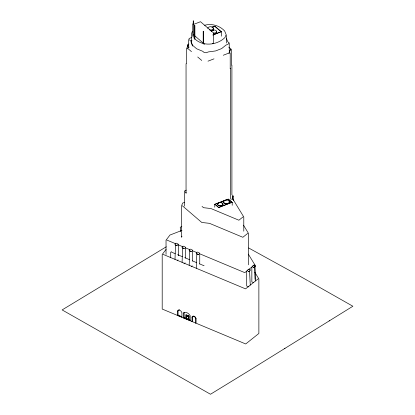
<?xml version="1.0" encoding="UTF-8"?>
<svg xmlns="http://www.w3.org/2000/svg" width="415" height="415" viewBox="0 0 415 415"><rect width="100%" height="100%" fill="white"/><g stroke="black" fill="none" stroke-linecap="round" stroke-linejoin="round"><path stroke-width="0.62" d="M174.99 259.359L175.535 244.907M180.603 231.627L180.701 229.038L180.188 227.27L181.848 226.574M182.086 262.327L182.626 247.869L184.483 248.647L182.086 247.776L182.33 246.437L183.259 246.157L185.111 246.935L185.552 248.367L185.552 258.047M189.183 265.289L189.722 250.836L191.574 251.615L189.183 250.743L189.427 249.405L190.355 249.125L192.207 249.897L192.643 251.329L192.643 261.014M196.274 268.256L196.819 253.804L198.671 254.582L196.274 253.71L196.523 252.372L197.447 252.092L199.304 252.865L199.74 254.296L199.74 263.982M192.301 31.478L191.523 33.765L191.523 41.422L191.912 40.281M189.027 46.983L188.695 47.969L188.695 39.933L189.199 38.46L191.476 37.573M225.729 35.358L225.008 37.474C216.931 45.5 202.006 46.911 193.976 38.024M228.53 43.087L228.141 44.244L225.993 45.074L221.636 48.597L215.618 50.931L208.32 51.927L206.172 52.757L204.175 52.534L202.733 51.294L196.632 48.778L192.591 45.302L190.864 41.09L189.422 39.85M229.085 52.778L230.486 49.323L230.486 50.07M229.085 53.525L230.035 50.729M181.972 236.151L181.604 237.23L181.604 205.845L182.522 203.148L184.322 202.453M166.083 249.405L162.198 254.494L162.198 309.045L245.706 343.968L258.872 333.473L258.872 278.921L254.857 272.328M171.509 251.646L170.705 252.289L170.705 257.331M177.247 260.558L178.056 259.915M183.938 263.847L185.147 262.882M243.019 216.931L238.89 220.22L210.95 208.538L203.542 207.697L202.043 206.405M191.44 266.492L192.244 265.849M204.076 265.263L203.672 265.584L199.522 263.852M247.75 233.375L242.848 237.281L209.518 223.343L201.768 222.466L182.33 205.757M177.656 311.115A2.703 1.785 51.4 0 1 179.783 310.306A2.703 1.785 51.4 0 1 181.91 312.894L181.91 317.185L177.656 315.405L177.656 311.115L178.04 310.809A2.703 1.785 51.4 0 1 179.685 309.855M177.656 315.405L178.04 315.099L178.04 310.809M183.684 312.926A5.099 3.372 51.4 0 1 190.158 315.633L190.158 320.634L183.684 317.926L183.684 312.926L184.141 312.562A5.099 3.372 51.4 0 1 184.561 312.282M186.003 314.918L188.991 316.033L188.882 319.685L186.003 318.481L186.003 314.918L188.991 316.033M183.684 317.926L184.141 317.563L184.141 312.562M186.356 315.831L188.457 316.567L188.343 319.488L186.356 318.653L186.356 315.831L188.457 316.567M186.003 318.481L186.117 314.829M186.356 318.653L186.47 315.737M247.781 270.258L244.788 272.645L199.589 253.747M248.777 269.465L254.271 265.086M254.213 267.027L253.321 267.742L255.412 266.461L255.069 265.175L253.788 265.097L252.45 266.165L251.843 267.696L251.843 281.894L253.513 282.589M192.021 321.532L192.021 317.143L192.316 316.904A2.365 1.567 51.4 0 1 194.173 316.225M192.021 321.516L192.316 321.283L192.316 316.904M195.74 323.088L195.74 318.694L196.03 318.461A2.365 1.567 51.4 0 0 195.885 317.999M195.74 323.072L196.03 322.839L196.03 318.461M258.104 278.859L245.55 288.866L163.048 254.364M284.659 348.455L284.975 348.252M250.432 369.786L210.498 394.25L62.126 309.917L166.244 246.821M250.748 369.589L352.875 306.239L300.885 276.738L248.647 247.968M329.152 320.925L329.474 320.728M211.899 27.24L214.773 26.124L221.231 31.68L212.942 35.062M212.475 27.183L214.773 26.295L221.231 31.846M188.898 44.026L187.746 44.472L187.746 46.983M212.942 34.891L221.231 31.68M212.314 43.751L213.46 43.305L213.46 32.842L200.507 21.71L193.629 24.381L193.629 21.077L193.245 20.75L193.224 37.246M207.998 61.171L214 58.847M223.254 55.257L229.256 52.928M186.288 190.148L184.805 190.724L184.39 191.943L184.39 206.141M214.965 204.232L228.286 199.065L232.021 202.276L218.7 207.562L214.965 204.232L218.233 207.163M214.965 204.351L228.286 199.19L232.021 202.401M218.7 207.443L232.021 202.276M181.983 230.382L169.937 235.056L166.031 240.202L166.031 254.4M204.605 25.263C211.723 23.256 219.571 25.585 224.619 30.928L226.429 35.348L226.429 43.01M166.882 240.067L175.804 243.797M177.589 244.544L182.942 246.785M185.318 247.781L189.484 249.519M192.456 250.764L196.617 252.502M175.996 245.099L177.387 245.68L174.99 244.809L175.239 243.47L176.162 243.19L178.019 243.968L178.455 245.4L178.455 255.723M171.665 252.201L175.218 253.69M177.589 254.68L182.33 256.662M184.701 257.653L189.448 259.634M192.41 260.874L196.56 262.612M248.927 286.921L246.702 285.992L246.702 271.794L247.309 270.264L248.652 269.195L249.934 269.268L250.271 269.75L250.271 270.554L248.18 271.841L249.524 270.767L250.271 285.105M184.141 317.563L186.117 318.388M186.47 318.559L188.457 319.389M188.991 319.592L190.075 320.048M178.04 315.099L181.765 316.655M228.722 47.097L231.44 49.432L231.44 65.124M229.811 52.689L230.211 53.037L230.211 68.729M193.224 24.101L192.84 23.769L192.84 36.281M193.245 34.512L204.662 44.322M230.169 68.345L230.678 68.781L230.678 199.179M191.502 51.652L187.471 48.187L187.471 48.934M197.716 57L201.752 60.466M185.116 191.86L186.242 192.825M232.701 198.79L243.787 216.993L243.787 231.191M243.486 225.174L248.518 233.443L248.518 264.827M248.315 254.11L255.038 265.149L255.038 279.347M226.434 38.528L227.731 41.687L229.262 43.004L229.262 51.035M191.082 42.366L192.591 46.049M254.665 266.674L255.412 281.007M233.567 200.767L233.567 196.254L231.907 194.827L231.907 65.176M232.213 202.297L232.213 205.29M221.527 31.711L221.527 36.193M214.773 204.206L214.773 207.199M203.583 44.073L203.583 31.54L203.2 31.213L203.2 43.725M194.884 39.29L194.884 25.528L194.5 25.196L194.5 38.958M188.882 316.121L188.882 319.685M188.343 316.661L188.343 319.488M188.145 46.075L188.145 44.82L187.113 47.849L186.517 48.078L186.517 63.775M186.05 63.718L186.05 193.369M213.108 28.35A2.858 1.65 0 0 1 210.67 30.835M213.289 28.287A3.071 1.774 0 0 1 212.833 30.43M212.205 30.715A3.071 1.774 0 0 1 211.463 30.897M221.646 202.977A2.739 1.582 0 0 1 222.648 205.14A2.739 1.582 0 0 1 218.907 205.716A2.739 1.582 0 0 1 217.906 203.558M218.342 203.226A2.739 1.582 0 0 1 218.907 202.977M228.738 200.891A3.024 1.748 0 0 1 228.525 203.36A3.024 1.748 0 0 1 224.25 203.236A3.024 1.748 0 0 1 224.463 200.767M211.287 31.338A2.672 1.541 0 0 1 214.29 30.01A2.672 1.541 0 0 1 216.583 31.742A2.672 1.541 0 0 1 213.58 33.07M216.407 31.815A2.672 1.541 0 0 1 213.58 33.931M209.238 29.807A2.858 1.65 0 0 0 213.294 28.993A2.858 1.65 0 0 0 211.36 26.778L210.618 26.726A2.858 1.65 0 0 0 208.159 27.561L207.879 27.961A2.858 1.65 0 0 0 207.785 28.386M213.315 30.228A3.071 1.774 0 0 1 212.833 30.596M213.289 28.453A3.071 1.774 0 0 1 213.616 29.797M192.021 317.143A2.365 1.567 51.4 0 1 193.878 316.458A2.365 1.567 51.4 0 1 195.74 318.694M194.594 316.443A2.365 1.567 51.4 0 1 195.652 317.548M232.836 196.337L231.99 199.568L232.836 196.337M218.907 205.394A2.739 1.582 0 0 0 223.016 204.024A2.739 1.582 0 0 0 218.907 202.655A2.739 1.582 0 0 0 218.907 205.394M224.852 203.236A3.024 1.748 0 0 0 229.516 201.856A3.024 1.748 0 0 0 225.112 200.212A3.024 1.748 0 0 0 224.852 203.236"/></g></svg>
